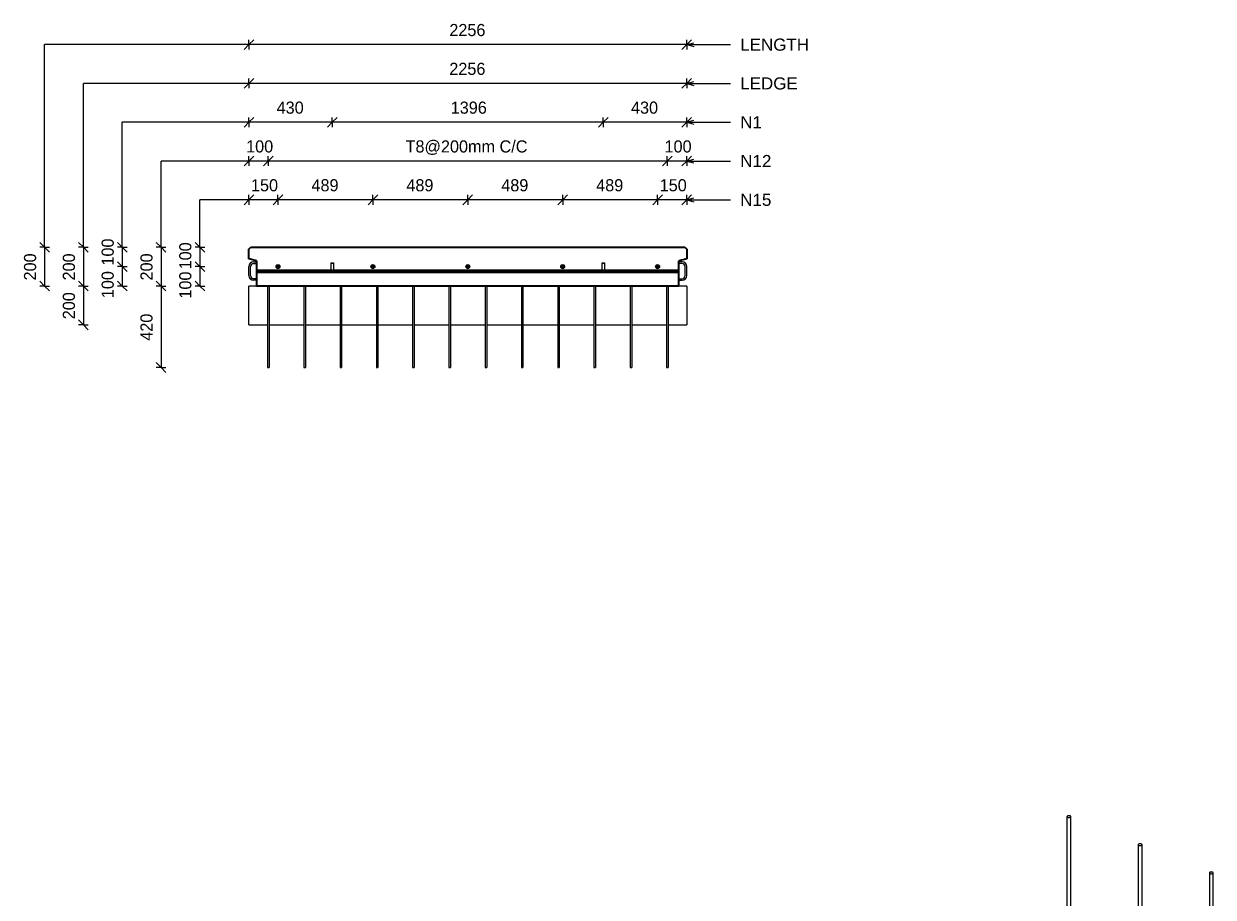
# Model space of a CAD drawing. Header units: millimetres. Extents: x 4870 to 25622, y 804 to 18539.
# Drawn here: x 9246 to 15374, y 9763 to 14265 of the extents above; entities that cross this region are included whole.
import ezdxf

# ---------------------------------------------------------------- set-up
doc = ezdxf.new("R2010")
doc.units = ezdxf.units.MM
doc.linetypes.add('Dash', pattern=[6.36, 3.18, -3.18])
for name, color, linetype, lineweight in [('A-ANNO-DIMS', 211, 'Continuous', 9), ('A-ANNO-DIMS-25', 211, 'Continuous', 9), ('A-DETL-THIN', 151, 'Continuous', 18), ('A-GENM', 13, 'Continuous', 18), ('A-WALL', 113, 'Continuous', 25), ('A-WALL-HDLN', 110, 'Dash', 25), ('G-ANNO-TEXT', 231, 'Continuous', 9), ('S-BEAM', 12, 'Continuous', 18), ('S-BEAM-HDLN', 1, 'Dash', 18), ('S-RBAR', 171, 'Continuous', 18)]:
    doc.layers.add(name, color=color, linetype=linetype, lineweight=lineweight)
doc.styles.add('Arial', font='arial.ttf', dxfattribs={"height": 62.5})
doc.styles.add('Nirmala UI Semilight', font='NirmalaS.ttf', dxfattribs={"height": 62.5})
doc.dimstyles.new('Arrow_Filled_-_2_5_NI_UI', dxfattribs={"dimscale": 304.8, "dimtxt": 65.460247, "dimasz": 0.164042, "dimexe": 0.082021, "dimexo": 0.0625, "dimgap": 0.082021, "dimtad": 1, "dimdec": 4, "dimzin": 0, "dimdsep": 46, "dimtxsty": 'Nirmala UI Semilight', "dimblk1": 'OBLIQUE', "dimblk2": 'OBLIQUE', "dimsah": 1, "dimcen": 0.09, "dimazin": 0, "dimtfac": 1, "dimtdec": 4, "dimtix": 1, "dimtmove": 0, "dimatfit": 3, "dimfxl": 0.082021, "dimfxlon": 1, "dimtvp": 1, "dimtolj": 1, "dimtzin": 0, "dimarcsym": 2})
doc.dimstyles.new('Arrow_Filled_-_2_5_NI_UI_2', dxfattribs={"dimscale": 304.8, "dimtxt": 65.460247, "dimasz": 0.164042, "dimexe": 0.082021, "dimexo": 0.0625, "dimgap": 0.082021, "dimtad": 1, "dimdec": 4, "dimzin": 0, "dimdsep": 46, "dimtxsty": 'Nirmala UI Semilight', "dimblk1": 'OBLIQUE', "dimblk2": 'OBLIQUE', "dimsah": 1, "dimcen": 0.09, "dimazin": 0, "dimtfac": 1, "dimtdec": 4, "dimtix": 1, "dimtmove": 2, "dimatfit": 3, "dimfxl": 0.082021, "dimfxlon": 1, "dimtvp": 1, "dimtolj": 1, "dimtzin": 0, "dimarcsym": 2})

# ---------------------------------------------------------------- blocks, each defined once
blk = doc.blocks.new('RR spread anchor face based - RR-SA-4_0-180-1726831-Elevation Top1')
at = {"layer": 'A-GENM'}
for p, q in [((7330.6, 13031.3), (7330.6, 13033.8)), ((7330.6, 13033.8), (7342.6, 13033.8)), ((7330.6, 12996.3), (7330.6, 13031.3)), ((7330.6, 13031.3), (7342.6, 13031.3)), ((7330.6, 12993.8), (7330.6, 12996.3)), ((7330.6, 12996.3), (7342.6, 12996.3)), ((7342.6, 12993.8), (7330.6, 12993.8)), ((7342.6, 13033.8), (7342.6, 13031.3)), ((7342.6, 13031.3), (7342.6, 12996.3)), ((7342.6, 12996.3), (7342.6, 12993.8))]:
    blk.add_line(p, q, dxfattribs=at)
blk = doc.blocks.new('M_Rectangular Corbel - M_Rectangular Corbel-2189266-Elevation Top1')
at = {"layer": 'S-BEAM'}
for p, q in [((5510.6, 12713.8), (5510.6, 12913.8)), ((5550.6, 12913.8), (5510.6, 12913.8)), ((7766.6, 12913.8), (7726.6, 12913.8)), ((7766.6, 12913.8), (7766.6, 12713.8)), ((5510.6, 12713.8), (5606.6, 12713.8)), ((5614.6, 12713.8), (5793.5, 12713.8)), ((5801.5, 12713.8), (5980.4, 12713.8)), ((5988.4, 12713.8), (6167.3, 12713.8)), ((6175.3, 12713.8), (6354.2, 12713.8)), ((6362.2, 12713.8), (6541.1, 12713.8)), ((6549.2, 12713.8), (6728, 12713.8)), ((6736.1, 12713.8), (6914.9, 12713.8)), ((6923, 12713.8), (7101.8, 12713.8)), ((7109.9, 12713.8), (7288.7, 12713.8)), ((7296.8, 12713.8), (7475.7, 12713.8)), ((7483.7, 12713.8), (7662.6, 12713.8)), ((7670.6, 12713.8), (7766.6, 12713.8))]:
    blk.add_line(p, q, dxfattribs=at)
at = {"layer": 'S-BEAM-HDLN'}
for p, q in [((5606.6, 12713.8), (5614.5, 12713.8)), ((5793.5, 12713.8), (5801.4, 12713.8)), ((5980.4, 12713.8), (5988.3, 12713.8)), ((6167.3, 12713.8), (6175.2, 12713.8)), ((6354.3, 12713.8), (6362.2, 12713.8)), ((6541.2, 12713.8), (6549.1, 12713.8)), ((6728.1, 12713.8), (6736, 12713.8)), ((6915, 12713.8), (6922.9, 12713.8)), ((7101.9, 12713.8), (7109.8, 12713.8)), ((7288.8, 12713.8), (7296.7, 12713.8)), ((7475.7, 12713.8), (7483.6, 12713.8)), ((7662.6, 12713.8), (7670.5, 12713.8))]:
    blk.add_line(p, q, dxfattribs=at)
blk = doc.blocks.new('Rebar Bar - Part 3145980499-431004-3D Ortho')
at = {"layer": 'S-RBAR'}
for p, q in [((12843.2, 10179.1), (12843.2, 9566.3)), ((12863.2, 9558.4), (12863.2, 10179.1))]:
    blk.add_line(p, q, dxfattribs=at)
for points in [[(12859.8, 10182.5, 0), (12857.6, 10183.1, 0), (12855.2, 10183.5, 0), (12852.6, 10183.6, 0), (12850, 10183.4, 0), (12847.6, 10182.9, 0), (12845.7, 10182.1, 0), (12844.2, 10181.1, 0), (12843.4, 10180, 0), (12843.2, 10178.8, 0), (12843.7, 10177.7, 0), (12844.8, 10176.6, 0), (12846.6, 10175.8, 0)], [(12846.6, 10175.8, 0), (12848.7, 10175.1, 0), (12851.2, 10174.7, 0), (12853.8, 10174.6, 0), (12856.4, 10174.9, 0), (12858.7, 10175.4, 0), (12860.7, 10176.2, 0), (12862.1, 10177.1, 0), (12863, 10178.2, 0), (12863.2, 10179.4, 0), (12862.7, 10180.6, 0), (12861.5, 10181.6, 0), (12859.8, 10182.5, 0)]]:
    blk.add_polyline3d(points, dxfattribs=at)
blk = doc.blocks.new('DIMBLOCK20-Elevation Top1')
at = {"layer": 'A-ANNO-DIMS-25'}
for p, q in [((10405.5, 14158), (10380.5, 14133)), ((10405.5, 14158), (10430.5, 14183)), ((10405.5, 14158), (10405.5, 14183)), ((12661.5, 14158), (10405.5, 14158)), ((10405.5, 14158), (10405.5, 14133)), ((12661.5, 14158), (12636.5, 14133)), ((12661.5, 14158), (12686.5, 14183)), ((12661.5, 14158), (12661.5, 14183)), ((12661.5, 14158), (12661.5, 14133))]:
    blk.add_line(p, q, dxfattribs=at)
at = {"layer": 'A-ANNO-DIMS-25', "color": 0, "insert": (11438.3, 14264.5), "char_height": 62.5, "width": 228.516, "attachment_point": 1, "line_spacing_factor": 1.142579, "style": 'Nirmala UI Semilight'}
blk.add_mtext('2256', dxfattribs=at)
blk = doc.blocks.new('_Oblique')
at = {"color": 0, "linetype": 'ByBlock', "lineweight": -2}
blk.add_line((-0.5, -0.5), (0.5, 0.5), dxfattribs=at)
blk = doc.blocks.new('DIMBLOCK21-Elevation Top1')
at = {"layer": 'A-ANNO-DIMS-25'}
for p, q in [((10405.5, 13958), (10430.5, 13983)), ((10405.5, 13958), (10405.5, 13983)), ((12661.5, 13958), (12686.5, 13983)), ((12661.5, 13958), (12661.5, 13983)), ((10405.5, 13958), (10380.5, 13933)), ((12661.5, 13958), (10405.5, 13958)), ((10405.5, 13958), (10405.5, 13933)), ((12661.5, 13958), (12636.5, 13933)), ((12661.5, 13958), (12661.5, 13933))]:
    blk.add_line(p, q, dxfattribs=at)
at = {"layer": 'A-ANNO-DIMS-25', "color": 0, "insert": (11438.3, 14064.5), "char_height": 62.5, "width": 228.516, "attachment_point": 1, "line_spacing_factor": 1.142579, "style": 'Nirmala UI Semilight'}
blk.add_mtext('2256', dxfattribs=at)
blk = doc.blocks.new('DIMBLOCK22-Elevation Top1')
at = {"layer": 'A-ANNO-DIMS-25'}
for p, q in [((12231.5, 13758), (12206.5, 13733)), ((12231.5, 13758), (12256.5, 13783)), ((12231.5, 13758), (12231.5, 13783)), ((12661.5, 13758), (12231.5, 13758)), ((12231.5, 13758), (12231.5, 13733)), ((12661.5, 13758), (12636.5, 13733)), ((12661.5, 13758), (12686.5, 13783)), ((12661.5, 13758), (12661.5, 13783)), ((12661.5, 13758), (12661.5, 13733))]:
    blk.add_line(p, q, dxfattribs=at)
at = {"layer": 'A-ANNO-DIMS-25', "color": 0, "insert": (12374.5, 13864.5), "char_height": 62.5, "width": 172.815, "attachment_point": 1, "line_spacing_factor": 1.142579, "style": 'Nirmala UI Semilight'}
blk.add_mtext('430', dxfattribs=at)
blk = doc.blocks.new('DIMBLOCK23-Elevation Top1')
at = {"layer": 'A-ANNO-DIMS-25'}
for p, q in [((10835.5, 13758), (10810.5, 13733)), ((10835.5, 13758), (10860.5, 13783)), ((10835.5, 13758), (10835.5, 13783)), ((12231.5, 13758), (10835.5, 13758)), ((10835.5, 13758), (10835.5, 13733)), ((12231.5, 13758), (12206.5, 13733)), ((12231.5, 13758), (12256.5, 13783)), ((12231.5, 13758), (12231.5, 13783)), ((12231.5, 13758), (12231.5, 13733))]:
    blk.add_line(p, q, dxfattribs=at)
at = {"layer": 'A-ANNO-DIMS-25', "color": 0, "insert": (11445.5, 13864.5), "char_height": 62.5, "width": 211.377, "attachment_point": 1, "line_spacing_factor": 1.142579, "style": 'Nirmala UI Semilight'}
blk.add_mtext('1396', dxfattribs=at)
blk = doc.blocks.new('DIMBLOCK24-Elevation Top1')
at = {"layer": 'A-ANNO-DIMS-25'}
for p, q in [((10405.5, 13758), (10380.5, 13733)), ((10405.5, 13758), (10430.5, 13783)), ((10405.5, 13758), (10405.5, 13783)), ((10835.5, 13758), (10405.5, 13758)), ((10405.5, 13758), (10405.5, 13733)), ((10835.5, 13758), (10810.5, 13733)), ((10835.5, 13758), (10860.5, 13783)), ((10835.5, 13758), (10835.5, 13783)), ((10835.5, 13758), (10835.5, 13733))]:
    blk.add_line(p, q, dxfattribs=at)
at = {"layer": 'A-ANNO-DIMS-25', "color": 0, "insert": (10548.5, 13864.5), "char_height": 62.5, "width": 172.815, "attachment_point": 1, "line_spacing_factor": 1.142579, "style": 'Nirmala UI Semilight'}
blk.add_mtext('430', dxfattribs=at)
blk = doc.blocks.new('DIMBLOCK25-Elevation Top1')
at = {"layer": 'A-ANNO-DIMS-25'}
for p, q in [((12511.5, 13358), (12536.5, 13383)), ((12511.5, 13358), (12511.5, 13383)), ((12661.5, 13358), (12686.5, 13383)), ((12661.5, 13358), (12661.5, 13383)), ((12511.5, 13358), (12486.5, 13333)), ((12661.5, 13358), (12511.5, 13358)), ((12511.5, 13358), (12511.5, 13333)), ((12661.5, 13358), (12636.5, 13333)), ((12661.5, 13358), (12661.5, 13333))]:
    blk.add_line(p, q, dxfattribs=at)
at = {"layer": 'A-ANNO-DIMS-25', "color": 0, "insert": (12522.3, 13464.5), "char_height": 62.5, "width": 154.248, "attachment_point": 1, "line_spacing_factor": 1.142579, "style": 'Nirmala UI Semilight'}
blk.add_mtext('150', dxfattribs=at)
blk = doc.blocks.new('DIMBLOCK26-Elevation Top1')
at = {"layer": 'A-ANNO-DIMS-25'}
for p, q in [((12022.5, 13358), (12047.5, 13383)), ((12022.5, 13358), (12022.5, 13383)), ((12511.5, 13358), (12536.5, 13383)), ((12511.5, 13358), (12511.5, 13383)), ((12022.5, 13358), (11997.5, 13333)), ((12511.5, 13358), (12022.5, 13358)), ((12022.5, 13358), (12022.5, 13333)), ((12511.5, 13358), (12486.5, 13333)), ((12511.5, 13358), (12511.5, 13333))]:
    blk.add_line(p, q, dxfattribs=at)
at = {"layer": 'A-ANNO-DIMS-25', "color": 0, "insert": (12195, 13464.5), "char_height": 62.5, "width": 172.815, "attachment_point": 1, "line_spacing_factor": 1.142579, "style": 'Nirmala UI Semilight'}
blk.add_mtext('489', dxfattribs=at)
blk = doc.blocks.new('DIMBLOCK27-Elevation Top1')
at = {"layer": 'A-ANNO-DIMS-25'}
for p, q in [((11533.5, 13358), (11558.5, 13383)), ((11533.5, 13358), (11533.5, 13383)), ((12022.5, 13358), (12047.5, 13383)), ((12022.5, 13358), (12022.5, 13383)), ((11533.5, 13358), (11508.5, 13333)), ((12022.5, 13358), (11533.5, 13358)), ((11533.5, 13358), (11533.5, 13333)), ((12022.5, 13358), (11997.5, 13333)), ((12022.5, 13358), (12022.5, 13333))]:
    blk.add_line(p, q, dxfattribs=at)
at = {"layer": 'A-ANNO-DIMS-25', "color": 0, "insert": (11706, 13464.5), "char_height": 62.5, "width": 172.815, "attachment_point": 1, "line_spacing_factor": 1.142579, "style": 'Nirmala UI Semilight'}
blk.add_mtext('489', dxfattribs=at)
blk = doc.blocks.new('DIMBLOCK28-Elevation Top1')
at = {"layer": 'A-ANNO-DIMS-25'}
for p, q in [((11044.5, 13358), (11069.5, 13383)), ((11044.5, 13358), (11044.5, 13383)), ((11533.5, 13358), (11558.5, 13383)), ((11533.5, 13358), (11533.5, 13383)), ((11044.5, 13358), (11019.5, 13333)), ((11533.5, 13358), (11044.5, 13358)), ((11044.5, 13358), (11044.5, 13333)), ((11533.5, 13358), (11508.5, 13333)), ((11533.5, 13358), (11533.5, 13333))]:
    blk.add_line(p, q, dxfattribs=at)
at = {"layer": 'A-ANNO-DIMS-25', "color": 0, "insert": (11217, 13464.5), "char_height": 62.5, "width": 172.815, "attachment_point": 1, "line_spacing_factor": 1.142579, "style": 'Nirmala UI Semilight'}
blk.add_mtext('489', dxfattribs=at)
blk = doc.blocks.new('DIMBLOCK29-Elevation Top1')
at = {"layer": 'A-ANNO-DIMS-25'}
for p, q in [((10555.5, 13358), (10580.5, 13383)), ((10555.5, 13358), (10555.5, 13383)), ((11044.5, 13358), (11069.5, 13383)), ((11044.5, 13358), (11044.5, 13383)), ((10555.5, 13358), (10530.5, 13333)), ((11044.5, 13358), (10555.5, 13358)), ((10555.5, 13358), (10555.5, 13333)), ((11044.5, 13358), (11019.5, 13333)), ((11044.5, 13358), (11044.5, 13333))]:
    blk.add_line(p, q, dxfattribs=at)
at = {"layer": 'A-ANNO-DIMS-25', "color": 0, "insert": (10728, 13464.5), "char_height": 62.5, "width": 172.815, "attachment_point": 1, "line_spacing_factor": 1.142579, "style": 'Nirmala UI Semilight'}
blk.add_mtext('489', dxfattribs=at)
blk = doc.blocks.new('DIMBLOCK30-Elevation Top1')
at = {"layer": 'A-ANNO-DIMS-25'}
for p, q in [((10405.5, 13358), (10430.5, 13383)), ((10405.5, 13358), (10405.5, 13383)), ((10555.5, 13358), (10580.5, 13383)), ((10555.5, 13358), (10555.5, 13383)), ((10405.5, 13358), (10380.5, 13333)), ((10555.5, 13358), (10405.5, 13358)), ((10405.5, 13358), (10405.5, 13333)), ((10555.5, 13358), (10530.5, 13333)), ((10555.5, 13358), (10555.5, 13333))]:
    blk.add_line(p, q, dxfattribs=at)
at = {"layer": 'A-ANNO-DIMS-25', "color": 0, "insert": (10416.3, 13464.5), "char_height": 62.5, "width": 154.248, "attachment_point": 1, "line_spacing_factor": 1.142579, "style": 'Nirmala UI Semilight'}
blk.add_mtext('150', dxfattribs=at)
blk = doc.blocks.new('DIMBLOCK31-Elevation Top1')
at = {"layer": 'A-ANNO-DIMS-25'}
for p, q in [((12561.5, 13558), (12536.5, 13533)), ((12561.5, 13558), (12586.5, 13583)), ((12561.5, 13558), (12561.5, 13583)), ((12661.5, 13558), (12561.5, 13558)), ((12561.5, 13558), (12561.5, 13533)), ((12661.5, 13558), (12636.5, 13533)), ((12661.5, 13558), (12686.5, 13583)), ((12661.5, 13558), (12661.5, 13583)), ((12661.5, 13558), (12661.5, 13533))]:
    blk.add_line(p, q, dxfattribs=at)
at = {"layer": 'A-ANNO-DIMS-25', "color": 0, "insert": (12547.3, 13664.5), "char_height": 62.5, "width": 154.248, "attachment_point": 1, "line_spacing_factor": 1.142579, "style": 'Nirmala UI Semilight'}
blk.add_mtext('100', dxfattribs=at)
blk = doc.blocks.new('DIMBLOCK32-Elevation Top1')
at = {"layer": 'A-ANNO-DIMS-25'}
for p, q in [((10505.5, 13558), (10480.5, 13533)), ((10505.5, 13558), (10530.5, 13583)), ((10505.5, 13558), (10505.5, 13583)), ((12561.5, 13558), (10505.5, 13558)), ((10505.5, 13558), (10505.5, 13533)), ((12561.5, 13558), (12536.5, 13533)), ((12561.5, 13558), (12586.5, 13583)), ((12561.5, 13558), (12561.5, 13583)), ((12561.5, 13558), (12561.5, 13533))]:
    blk.add_line(p, q, dxfattribs=at)
at = {"layer": 'A-ANNO-DIMS-25', "color": 0, "insert": (11212.8, 13664.5), "char_height": 62.5, "width": 769.812, "attachment_point": 1, "line_spacing_factor": 1.142579, "style": 'Nirmala UI Semilight'}
blk.add_mtext('T8@200mm C/C', dxfattribs=at)
blk = doc.blocks.new('DIMBLOCK33-Elevation Top1')
at = {"layer": 'A-ANNO-DIMS-25'}
for p, q in [((10405.5, 13558), (10380.5, 13533)), ((10405.5, 13558), (10430.5, 13583)), ((10405.5, 13558), (10405.5, 13583)), ((10505.5, 13558), (10405.5, 13558)), ((10405.5, 13558), (10405.5, 13533)), ((10505.5, 13558), (10480.5, 13533)), ((10505.5, 13558), (10530.5, 13583)), ((10505.5, 13558), (10505.5, 13583)), ((10505.5, 13558), (10505.5, 13533))]:
    blk.add_line(p, q, dxfattribs=at)
at = {"layer": 'A-ANNO-DIMS-25', "color": 0, "insert": (10391.3, 13664.5), "char_height": 62.5, "width": 154.248, "attachment_point": 1, "line_spacing_factor": 1.142579, "style": 'Nirmala UI Semilight'}
blk.add_mtext('100', dxfattribs=at)
blk = doc.blocks.new('DIMBLOCK34-Elevation Top1')
at = {"layer": 'A-ANNO-DIMS-25'}
for p, q in [((9353.1, 13113.8), (9328.1, 13138.8)), ((9353.1, 13113.8), (9328.1, 13113.8)), ((9353.1, 13113.8), (9353.1, 12913.8)), ((9353.1, 13113.8), (9378.1, 13088.8)), ((9353.1, 13113.8), (9378.1, 13113.8)), ((9353.1, 12913.8), (9328.1, 12938.8)), ((9353.1, 12913.8), (9328.1, 12913.8)), ((9353.1, 12913.8), (9378.1, 12888.8)), ((9353.1, 12913.8), (9378.1, 12913.8))]:
    blk.add_line(p, q, dxfattribs=at)
at = {"layer": 'A-ANNO-DIMS-25', "color": 0, "insert": (9246.6, 12942.4), "char_height": 62.5, "width": 171.387, "attachment_point": 1, "rotation": 90, "line_spacing_factor": 1.142579, "style": 'Nirmala UI Semilight'}
blk.add_mtext('200', dxfattribs=at)
blk = doc.blocks.new('DIMBLOCK35-Elevation Top1')
at = {"layer": 'A-ANNO-DIMS-25'}
for p, q in [((9553.1, 13113.8), (9528.1, 13138.8)), ((9553.1, 13113.8), (9528.1, 13113.8)), ((9553.1, 13113.8), (9553.1, 12913.8)), ((9553.1, 13113.8), (9578.1, 13088.8)), ((9553.1, 13113.8), (9578.1, 13113.8)), ((9553.1, 12913.8), (9528.1, 12938.8)), ((9553.1, 12913.8), (9528.1, 12913.8)), ((9553.1, 12913.8), (9578.1, 12888.8)), ((9553.1, 12913.8), (9578.1, 12913.8))]:
    blk.add_line(p, q, dxfattribs=at)
at = {"layer": 'A-ANNO-DIMS-25', "color": 0, "insert": (9446.6, 12942.4), "char_height": 62.5, "width": 171.387, "attachment_point": 1, "rotation": 90, "line_spacing_factor": 1.142579, "style": 'Nirmala UI Semilight'}
blk.add_mtext('200', dxfattribs=at)
blk = doc.blocks.new('DIMBLOCK36-Elevation Top1')
at = {"layer": 'A-ANNO-DIMS-25'}
for p, q in [((9553.1, 12913.8), (9528.1, 12938.8)), ((9553.1, 12913.8), (9528.1, 12913.8)), ((9553.1, 12913.8), (9553.1, 12713.8)), ((9553.1, 12913.8), (9578.1, 12888.8)), ((9553.1, 12913.8), (9578.1, 12913.8)), ((9553.1, 12713.8), (9528.1, 12738.8)), ((9553.1, 12713.8), (9528.1, 12713.8)), ((9553.1, 12713.8), (9578.1, 12688.8)), ((9553.1, 12713.8), (9578.1, 12713.8))]:
    blk.add_line(p, q, dxfattribs=at)
at = {"layer": 'A-ANNO-DIMS-25', "color": 0, "insert": (9446.6, 12742.4), "char_height": 62.5, "width": 171.387, "attachment_point": 1, "rotation": 90, "line_spacing_factor": 1.142579, "style": 'Nirmala UI Semilight'}
blk.add_mtext('200', dxfattribs=at)
blk = doc.blocks.new('DIMBLOCK37-Elevation Top1')
at = {"layer": 'A-ANNO-DIMS-25'}
for p, q in [((9753.1, 13113.8), (9728.1, 13138.8)), ((9753.1, 13113.8), (9728.1, 13113.8)), ((9753.1, 13113.8), (9753.1, 13013.8)), ((9753.1, 13113.8), (9778.1, 13088.8)), ((9753.1, 13113.8), (9778.1, 13113.8)), ((9753.1, 13013.8), (9728.1, 13038.8)), ((9753.1, 13013.8), (9728.1, 13013.8)), ((9753.1, 13013.8), (9778.1, 12988.8)), ((9753.1, 13013.8), (9778.1, 13013.8))]:
    blk.add_line(p, q, dxfattribs=at)
at = {"layer": 'A-ANNO-DIMS-25', "color": 0, "insert": (9646.6, 13019.1), "char_height": 62.5, "width": 154.248, "attachment_point": 1, "rotation": 90, "line_spacing_factor": 1.142579, "style": 'Nirmala UI Semilight'}
blk.add_mtext('100', dxfattribs=at)
blk = doc.blocks.new('DIMBLOCK38-Elevation Top1')
at = {"layer": 'A-ANNO-DIMS-25'}
for p, q in [((9753.1, 13013.8), (9728.1, 13038.8)), ((9753.1, 13013.8), (9728.1, 13013.8)), ((9753.1, 13013.8), (9753.1, 12913.8)), ((9753.1, 13013.8), (9778.1, 12988.8)), ((9753.1, 13013.8), (9778.1, 13013.8)), ((9753.1, 12913.8), (9728.1, 12938.8)), ((9753.1, 12913.8), (9728.1, 12913.8)), ((9753.1, 12913.8), (9778.1, 12888.8)), ((9753.1, 12913.8), (9778.1, 12913.8))]:
    blk.add_line(p, q, dxfattribs=at)
at = {"layer": 'A-ANNO-DIMS-25', "color": 0, "insert": (9646.6, 12851.1), "char_height": 62.5, "width": 154.248, "attachment_point": 1, "rotation": 90, "line_spacing_factor": 1.142579, "style": 'Nirmala UI Semilight'}
blk.add_mtext('100', dxfattribs=at)
blk = doc.blocks.new('DIMBLOCK39-Elevation Top1')
at = {"layer": 'A-ANNO-DIMS-25'}
for p, q in [((9953.1, 13113.8), (9928.1, 13138.8)), ((9953.1, 13113.8), (9928.1, 13113.8)), ((9953.1, 13113.8), (9953.1, 12913.8)), ((9953.1, 13113.8), (9978.1, 13088.8)), ((9953.1, 13113.8), (9978.1, 13113.8)), ((9953.1, 12913.8), (9928.1, 12938.8)), ((9953.1, 12913.8), (9928.1, 12913.8)), ((9953.1, 12913.8), (9978.1, 12888.8)), ((9953.1, 12913.8), (9978.1, 12913.8))]:
    blk.add_line(p, q, dxfattribs=at)
at = {"layer": 'A-ANNO-DIMS-25', "color": 0, "insert": (9846.6, 12942.4), "char_height": 62.5, "width": 171.387, "attachment_point": 1, "rotation": 90, "line_spacing_factor": 1.142579, "style": 'Nirmala UI Semilight'}
blk.add_mtext('200', dxfattribs=at)
blk = doc.blocks.new('DIMBLOCK40-Elevation Top1')
at = {"layer": 'A-ANNO-DIMS-25'}
for p, q in [((9953.1, 12913.8), (9928.1, 12938.8)), ((9953.1, 12913.8), (9928.1, 12913.8)), ((9953.1, 12913.8), (9953.1, 12493.8)), ((9953.1, 12913.8), (9978.1, 12888.8)), ((9953.1, 12913.8), (9978.1, 12913.8)), ((9953.1, 12493.8), (9928.1, 12518.8)), ((9953.1, 12493.8), (9928.1, 12493.8)), ((9953.1, 12493.8), (9978.1, 12468.8)), ((9953.1, 12493.8), (9978.1, 12493.8))]:
    blk.add_line(p, q, dxfattribs=at)
at = {"layer": 'A-ANNO-DIMS-25', "color": 0, "insert": (9846.6, 12631.8), "char_height": 62.5, "width": 172.815, "attachment_point": 1, "rotation": 90, "line_spacing_factor": 1.142579, "style": 'Nirmala UI Semilight'}
blk.add_mtext('420', dxfattribs=at)
blk = doc.blocks.new('DIMBLOCK41-Elevation Top1')
at = {"layer": 'A-ANNO-DIMS-25'}
for p, q in [((10153.1, 13113.8), (10128.1, 13138.8)), ((10153.1, 13113.8), (10128.1, 13113.8)), ((10153.1, 13113.8), (10153.1, 13013.8)), ((10153.1, 13113.8), (10178.1, 13088.8)), ((10153.1, 13113.8), (10178.1, 13113.8)), ((10153.1, 13013.8), (10128.1, 13038.8)), ((10153.1, 13013.8), (10128.1, 13013.8)), ((10153.1, 13013.8), (10178.1, 12988.8)), ((10153.1, 13013.8), (10178.1, 13013.8))]:
    blk.add_line(p, q, dxfattribs=at)
at = {"layer": 'A-ANNO-DIMS-25', "color": 0, "insert": (10046.6, 12999.5), "char_height": 62.5, "width": 154.248, "attachment_point": 1, "rotation": 90, "line_spacing_factor": 1.142579, "style": 'Nirmala UI Semilight'}
blk.add_mtext('100', dxfattribs=at)
blk = doc.blocks.new('DIMBLOCK42-Elevation Top1')
at = {"layer": 'A-ANNO-DIMS-25'}
for p, q in [((10153.1, 13013.8), (10128.1, 13038.8)), ((10153.1, 13013.8), (10128.1, 13013.8)), ((10153.1, 13013.8), (10153.1, 12913.8)), ((10153.1, 13013.8), (10178.1, 12988.8)), ((10153.1, 13013.8), (10178.1, 13013.8)), ((10153.1, 12913.8), (10128.1, 12938.8)), ((10153.1, 12913.8), (10128.1, 12913.8)), ((10153.1, 12913.8), (10178.1, 12888.8)), ((10153.1, 12913.8), (10178.1, 12913.8))]:
    blk.add_line(p, q, dxfattribs=at)
at = {"layer": 'A-ANNO-DIMS-25', "color": 0, "insert": (10046.6, 12848.9), "char_height": 62.5, "width": 154.248, "attachment_point": 1, "rotation": 90, "line_spacing_factor": 1.142579, "style": 'Nirmala UI Semilight'}
blk.add_mtext('100', dxfattribs=at)

msp = doc.modelspace()

# ---------------------------------------------------------------- hatches: boundary and pattern name
at = {"layer": 'S-RBAR'}
h = msp.add_hatch(color=256, dxfattribs=at)
edge = h.paths.add_edge_path()
edge.add_arc((10555.52857, 13013.80383), 10, 0, 360)
for points in [[(10555.52857, 13003.80383), (10562.59964, 13006.73276), (10565.52857, 13013.80383), (10562.59964, 13020.8749), (10555.52857, 13023.80383), (10548.4575, 13020.8749), (10545.52857, 13013.80383), (10548.4575, 13006.73276)], [(11044.52857, 13003.80383), (11051.59964, 13006.73276), (11054.52857, 13013.80383), (11051.59964, 13020.8749), (11044.52857, 13023.80383), (11037.4575, 13020.8749), (11034.52857, 13013.80383), (11037.4575, 13006.73276)], [(11533.52857, 13003.80383), (11540.59964, 13006.73276), (11543.52857, 13013.80383), (11540.59964, 13020.8749), (11533.52857, 13023.80383), (11526.4575, 13020.8749), (11523.52857, 13013.80383), (11526.4575, 13006.73276)], [(12022.52857, 13003.80383), (12029.59964, 13006.73276), (12032.52857, 13013.80383), (12029.59964, 13020.8749), (12022.52857, 13023.80383), (12015.4575, 13020.8749), (12012.52857, 13013.80383), (12015.4575, 13006.73276)], [(12511.52857, 13003.80383), (12518.59964, 13006.73276), (12521.52857, 13013.80383), (12518.59964, 13020.8749), (12511.52857, 13023.80383), (12504.4575, 13020.8749), (12501.52857, 13013.80383), (12504.4575, 13006.73276)]]:
    msp.add_hatch(color=256, dxfattribs=at).paths.add_polyline_path(points)
h = msp.add_hatch(color=256, dxfattribs=at)
edge = h.paths.add_edge_path()
edge.add_arc((11044.52857, 13013.80383), 10, 0, 360)
h = msp.add_hatch(color=256, dxfattribs=at)
edge = h.paths.add_edge_path()
edge.add_arc((11533.52857, 13013.80383), 10, 0, 360)
h = msp.add_hatch(color=256, dxfattribs=at)
edge = h.paths.add_edge_path()
edge.add_arc((12022.52857, 13013.80383), 10, 0, 360)
h = msp.add_hatch(color=256, dxfattribs=at)
edge = h.paths.add_edge_path()
edge.add_arc((12511.52857, 13013.80383), 10, 0, 360)

# ---------------------------------------------------------------- linework, layer by layer
at = {"layer": 'A-DETL-THIN'}
for p, q in [((9353.13564, 13113.80383), (9353.13564, 14157.95921)), ((10405.52857, 14157.95921), (9353.13564, 14157.95921)), ((9553.13564, 13113.80383), (9553.13564, 13957.95921)), ((10405.52857, 13957.95921), (9553.13564, 13957.95921)), ((9753.13564, 13113.80383), (9753.13564, 13757.95921)), ((10405.52857, 13757.95921), (9753.13564, 13757.95921)), ((9953.13564, 13113.80383), (9953.13564, 13557.95921)), ((10405.52857, 13557.95921), (9953.13564, 13557.95921)), ((10153.13564, 13113.80383), (10153.13564, 13357.95921)), ((10405.52857, 13357.95921), (10153.13564, 13357.95921)), ((10501.52857, 12493.80383), (10509.52857, 12493.80383))]:
    msp.add_line(p, q, dxfattribs=at)
at = {"layer": 'A-WALL'}
for p, q in [((10405.52857, 13103.80125), (10415.53115, 13113.80383)), ((10405.52857, 13053.80434), (10405.52857, 13103.80125)), ((10415.53115, 13113.80383), (12651.52599, 13113.80383)), ((12651.52599, 13113.80383), (12661.52857, 13103.80125)), ((12661.52857, 13103.80125), (12661.52857, 13053.80383)), ((10445.53061, 13043.80383), (10405.52857, 13053.80434)), ((10445.53061, 13043.80383), (10445.53061, 12913.80383)), ((10829.52857, 12993.9235), (10445.53061, 12993.9235)), ((12225.52857, 12993.9235), (10841.52857, 12993.9235)), ((12621.52857, 12993.9235), (12237.52857, 12993.9235)), ((12661.52857, 13053.80383), (12621.52857, 13043.80383)), ((12621.52857, 12913.80383), (12621.52857, 13043.80383)), ((12621.52857, 12983.9235), (10445.53061, 12983.9235)), ((12621.52857, 12913.80383), (10445.53061, 12913.80383))]:
    msp.add_line(p, q, dxfattribs=at)
at = {"layer": 'A-WALL-HDLN'}
for p, q in [((10841.47896, 12993.9235), (10829.57818, 12993.9235)), ((12237.47896, 12993.9235), (12225.57818, 12993.9235))]:
    msp.add_line(p, q, dxfattribs=at)
at = {"layer": 'G-ANNO-TEXT', "color": 10}
for p, q in [((12661.38448, 14157.98106), (12698.88448, 14168.02915)), ((12661.38448, 14157.98106), (12698.88448, 14147.93296)), ((12661.38448, 14157.98106), (12887.62744, 14157.98106)), ((12661.38448, 13957.98106), (12698.88448, 13968.02915)), ((12661.38448, 13957.98106), (12698.88448, 13947.93296)), ((12661.38448, 13957.98106), (12887.62744, 13957.98106)), ((12661.38448, 13757.98106), (12698.88448, 13768.02915)), ((12661.38448, 13757.98106), (12698.88448, 13747.93296)), ((12661.38448, 13757.98106), (12887.62744, 13757.98106)), ((12661.38448, 13557.98106), (12698.88448, 13568.02915)), ((12661.38448, 13557.98106), (12698.88448, 13547.93296)), ((12661.38448, 13557.98106), (12887.62744, 13557.98106)), ((12661.38448, 13357.98106), (12698.88448, 13368.02915)), ((12661.38448, 13357.98106), (12698.88448, 13347.93296)), ((12661.38448, 13357.98106), (12887.62744, 13357.98106))]:
    msp.add_line(p, q, dxfattribs=at)
at = {"layer": 'S-RBAR'}
for p, q in [((10405.52857, 12967.67529), (10405.52857, 13013.80383)), ((10413.52857, 12967.67529), (10413.52857, 13013.80383)), ((10429.52857, 13037.80383), (10445.53061, 13037.80383)), ((10429.52857, 13029.80383), (10445.53061, 13029.80383)), ((10548.4575, 13020.8749), (10545.52857, 13013.80383)), ((10545.52857, 13013.80383), (10548.4575, 13006.73276)), ((10555.52857, 13023.80383), (10548.4575, 13020.8749)), ((10548.4575, 13006.73276), (10555.52857, 13003.80383)), ((10562.59964, 13020.8749), (10555.52857, 13023.80383)), ((10555.52857, 13003.80383), (10562.59964, 13006.73276)), ((10565.52857, 13013.80383), (10562.59964, 13020.8749)), ((10562.59964, 13006.73276), (10565.52857, 13013.80383)), ((11037.4575, 13020.8749), (11034.52857, 13013.80383)), ((11034.52857, 13013.80383), (11037.4575, 13006.73276)), ((11044.52857, 13023.80383), (11037.4575, 13020.8749)), ((11037.4575, 13006.73276), (11044.52857, 13003.80383)), ((11051.59964, 13020.8749), (11044.52857, 13023.80383)), ((11044.52857, 13003.80383), (11051.59964, 13006.73276)), ((11054.52857, 13013.80383), (11051.59964, 13020.8749)), ((11051.59964, 13006.73276), (11054.52857, 13013.80383)), ((11526.4575, 13020.8749), (11523.52857, 13013.80383)), ((11523.52857, 13013.80383), (11526.4575, 13006.73276)), ((11533.52857, 13023.80383), (11526.4575, 13020.8749)), ((11526.4575, 13006.73276), (11533.52857, 13003.80383)), ((11540.59964, 13020.8749), (11533.52857, 13023.80383)), ((11533.52857, 13003.80383), (11540.59964, 13006.73276)), ((11543.52857, 13013.80383), (11540.59964, 13020.8749)), ((11540.59964, 13006.73276), (11543.52857, 13013.80383)), ((12015.4575, 13020.8749), (12012.52857, 13013.80383)), ((12012.52857, 13013.80383), (12015.4575, 13006.73276)), ((12022.52857, 13023.80383), (12015.4575, 13020.8749)), ((12015.4575, 13006.73276), (12022.52857, 13003.80383)), ((12029.59964, 13020.8749), (12022.52857, 13023.80383)), ((12022.52857, 13003.80383), (12029.59964, 13006.73276)), ((12032.52857, 13013.80383), (12029.59964, 13020.8749)), ((12029.59964, 13006.73276), (12032.52857, 13013.80383)), ((12504.4575, 13020.8749), (12501.52857, 13013.80383)), ((12501.52857, 13013.80383), (12504.4575, 13006.73276)), ((12511.52857, 13023.80383), (12504.4575, 13020.8749)), ((12504.4575, 13006.73276), (12511.52857, 13003.80383)), ((12518.59964, 13020.8749), (12511.52857, 13023.80383)), ((12511.52857, 13003.80383), (12518.59964, 13006.73276)), ((12521.52857, 13013.80383), (12518.59964, 13020.8749)), ((12518.59964, 13006.73276), (12521.52857, 13013.80383)), ((12637.52857, 13037.80383), (12621.52857, 13037.80383)), ((12637.52857, 13029.80383), (12621.52857, 13029.80383)), ((12653.52857, 12967.67529), (12653.52857, 13013.80383)), ((12661.52857, 12967.67529), (12661.52857, 13013.80383)), ((10445.53061, 12951.67529), (10429.52857, 12951.67529)), ((10445.53061, 12943.67529), (10429.52857, 12943.67529)), ((12621.52857, 12951.67529), (12637.52857, 12951.67529)), ((12621.52857, 12943.67529), (12637.52857, 12943.67529)), ((10501.52857, 12913.80383), (10501.52857, 12493.80383)), ((10509.52857, 12913.80383), (10509.52857, 12493.80383)), ((10688.43766, 12913.80383), (10688.43766, 12493.80383)), ((10696.43766, 12913.80383), (10696.43766, 12493.80383)), ((10875.34675, 12913.80383), (10875.34675, 12493.80383)), ((10883.34675, 12913.80383), (10883.34675, 12493.80383)), ((11062.25584, 12913.80383), (11062.25584, 12493.80383)), ((11070.25584, 12913.80383), (11070.25584, 12493.80383)), ((11249.16493, 12913.80383), (11249.16493, 12493.80383)), ((11257.16493, 12913.80383), (11257.16493, 12493.80383)), ((11436.07402, 12913.80383), (11436.07402, 12493.80383)), ((11444.07402, 12913.80383), (11444.07402, 12493.80383)), ((11622.98312, 12913.80383), (11622.98312, 12493.80383)), ((11630.98312, 12913.80383), (11630.98312, 12493.80383)), ((11809.89221, 12913.80383), (11809.89221, 12493.80383)), ((11817.89221, 12913.80383), (11817.89221, 12493.80383)), ((11996.8013, 12913.80383), (11996.8013, 12493.80383)), ((12004.8013, 12913.80383), (12004.8013, 12493.80383)), ((12183.71039, 12913.80383), (12183.71039, 12493.80383)), ((12191.71039, 12913.80383), (12191.71039, 12493.80383)), ((12370.61948, 12913.80383), (12370.61948, 12493.80383)), ((12378.61948, 12913.80383), (12378.61948, 12493.80383)), ((12557.52857, 12913.80383), (12557.52857, 12493.80383)), ((12565.52857, 12913.80383), (12565.52857, 12493.80383)), ((10501.52857, 12493.80383), (10509.52857, 12493.80383)), ((10688.43766, 12493.80383), (10696.43766, 12493.80383)), ((10875.34675, 12493.80383), (10883.34675, 12493.80383)), ((11062.25584, 12493.80383), (11070.25584, 12493.80383)), ((11249.16493, 12493.80383), (11257.16493, 12493.80383)), ((11436.07402, 12493.80383), (11444.07402, 12493.80383)), ((11622.98312, 12493.80383), (11630.98312, 12493.80383)), ((11809.89221, 12493.80383), (11817.89221, 12493.80383)), ((11996.8013, 12493.80383), (12004.8013, 12493.80383)), ((12183.71039, 12493.80383), (12191.71039, 12493.80383)), ((12370.61948, 12493.80383), (12378.61948, 12493.80383)), ((12557.52857, 12493.80383), (12565.52857, 12493.80383))]:
    msp.add_line(p, q, dxfattribs=at)
for centre in [(10555.52857, 13013.80383), (11044.52857, 13013.80383), (11533.52857, 13013.80383), (12022.52857, 13013.80383), (12511.52857, 13013.80383)]:
    msp.add_circle(centre, 10, dxfattribs=at)
for centre, radius, start, end in [((10429.52857, 13013.80383), 24, 90, 180), ((10429.52857, 13013.80383), 16, 90, 180), ((12637.52857, 13013.80383), 24, 0, 90), ((12637.52857, 13013.80383), 16, 0, 90), ((10429.52857, 12967.67529), 24, 180, 270), ((10429.52857, 12967.67529), 16, 180, 270), ((12637.52857, 12967.67529), 16, 270, 0), ((12637.52857, 12967.67529), 24, 270, 360)]:
    msp.add_arc(centre, radius, start, end, dxfattribs=at)

# ---------------------------------------------------------------- block references
at = {"layer": 'A-GENM'}
for p in [(3498.96112, 0), (4894.96112, 0)]:
    msp.add_blockref('RR spread anchor face based - RR-SA-4_0-180-1726831-Elevation Top1', p, dxfattribs=at)
at = {"layer": 'S-BEAM-HDLN'}
msp.add_blockref('M_Rectangular Corbel - M_Rectangular Corbel-2189266-Elevation Top1', (4894.96112, 0), dxfattribs=at)
at = {"layer": 'S-RBAR'}
for p in [(1777.74839, 0), (2144.50203, -145.02872), (2511.25567, -290.05744)]:
    msp.add_blockref('Rebar Bar - Part 3145980499-431004-3D Ortho', p, dxfattribs=at)

# ---------------------------------------------------------------- texts
at = {"layer": 'G-ANNO-TEXT', "color": 7, "char_height": 62.5, "attachment_point": 1, "style": 'Arial'}
for s, insert, width in [('LENGTH', (12937.62744, 14189.23106), 428.9028125), ('LEDGE', (12937.62744, 13989.23106), 356.7509375), ('N1', (12937.62744, 13789.23106), 134.2826563), ('N12', (12937.62744, 13589.23106), 192.405), ('N15', (12937.62744, 13389.23106), 192.405)]:
    msp.add_mtext(s, dxfattribs=dict(at, insert=insert, width=width))

# ---------------------------------------------------------------- dimensions: what is measured, and where the dimension line sits
at = {"layer": 'A-ANNO-DIMS'}
for base, p1, p2, override, picture, middle in [((10405.52857, 14157.95921), (12661.52857, 14132.95921), (10405.52857, 14132.95921), {"dimpost": '<>', "dimfxl": 2256}, 'DIMBLOCK20-Elevation Top1', (11533.52857, 14215.27703)), ((10405.53061, 13957.95921), (12661.52857, 13932.95921), (10405.53061, 13932.95921), {"dimpost": '<>', "dimfxl": 2255.997957}, 'DIMBLOCK21-Elevation Top1', (11533.52959, 14015.27703)), ((10405.52857, 13757.95921), (10835.52857, 13732.95921), (10405.52857, 13732.95921), {"dimpost": '<>', "dimfxl": 430}, 'DIMBLOCK24-Elevation Top1', (10620.52857, 13815.27703)), ((10835.52857, 13757.95921), (12231.52857, 13732.95921), (10835.52857, 13732.95921), {"dimpost": '<>', "dimfxl": 1396}, 'DIMBLOCK23-Elevation Top1', (11533.52857, 13815.45137)), ((12231.52857, 13757.95921), (12661.52857, 13732.95921), (12231.52857, 13732.95921), {"dimpost": '<>', "dimfxl": 430}, 'DIMBLOCK22-Elevation Top1', (12446.52857, 13815.27703)), ((10405.52857, 13557.95921), (10505.52857, 13532.95921), (10405.52857, 13532.95921), {"dimpost": '<>', "dimfxl": 100}, 'DIMBLOCK33-Elevation Top1', (10455.52857, 13615.42958)), ((12561.52857, 13557.95921), (12661.52857, 13532.95921), (12561.52857, 13532.95921), {"dimpost": '<>', "dimfxl": 100}, 'DIMBLOCK31-Elevation Top1', (12611.52857, 13615.42958)), ((10405.52857, 13357.95921), (10555.52857, 13332.95921), (10405.52857, 13332.95921), {"dimpost": '<>', "dimfxl": 150}, 'DIMBLOCK30-Elevation Top1', (10480.52857, 13415.42958)), ((10555.52857, 13357.95921), (11044.52857, 13332.95921), (10555.52857, 13332.95921), {"dimpost": '<>', "dimfxl": 489}, 'DIMBLOCK29-Elevation Top1', (10800.02857, 13415.27703)), ((11044.52857, 13357.95921), (11533.52857, 13332.95921), (11044.52857, 13332.95921), {"dimpost": '<>', "dimfxl": 489}, 'DIMBLOCK28-Elevation Top1', (11289.02857, 13415.27703)), ((11533.52857, 13357.95921), (12022.52857, 13332.95921), (11533.52857, 13332.95921), {"dimpost": '<>', "dimfxl": 489}, 'DIMBLOCK27-Elevation Top1', (11778.02857, 13415.27703)), ((12022.52857, 13357.95921), (12511.52857, 13332.95921), (12022.52857, 13332.95921), {"dimpost": '<>', "dimfxl": 489}, 'DIMBLOCK26-Elevation Top1', (12267.02857, 13415.27703)), ((12511.52857, 13357.95921), (12661.52857, 13332.95921), (12511.52857, 13332.95921), {"dimpost": '<>', "dimfxl": 150}, 'DIMBLOCK25-Elevation Top1', (12586.52857, 13415.42958))]:
    dim = msp.add_linear_dim(base=base, p1=p1, p2=p2, dimstyle='Arrow_Filled_-_2_5_NI_UI', override=override, dxfattribs=at)
    dim.commit()
    dim.dimension.update_dxf_attribs({"geometry": picture, "text_midpoint": middle})
dim = msp.add_linear_dim(base=(10505.52857, 13557.95921), p1=(12561.52857, 13532.95921), p2=(10505.52857, 13532.95921), text='T8@200mm C/C', dimstyle='Arrow_Filled_-_2_5_NI_UI', override={"dimpost": '<>', "dimfxl": 2056}, dxfattribs=at)
dim.commit()
dim.dimension.update_dxf_attribs({"geometry": 'DIMBLOCK32-Elevation Top1', "text_midpoint": (11533.52857, 13619.91877)})
for base, p1, p2, override, picture, middle in [((9353.13564, 12913.80383), (9378.13564, 13113.80383), (9378.13564, 12913.80383), {"dimpost": '<>', "dimfxl": 200}, 'DIMBLOCK34-Elevation Top1', (9295.83962, 13013.80383)), ((9553.13564, 12913.80383), (9578.13564, 13113.80383), (9578.13564, 12913.80383), {"dimpost": '<>', "dimfxl": 200}, 'DIMBLOCK35-Elevation Top1', (9495.83962, 13013.80383)), ((9953.13564, 12913.80383), (9978.13564, 13113.80383), (9978.13564, 12913.80383), {"dimpost": '<>', "dimfxl": 200}, 'DIMBLOCK39-Elevation Top1', (9895.83962, 13013.80383)), ((10153.13564, 13013.80383), (10178.13564, 13113.80383), (10178.13564, 13013.80383), {"dimpost": '<>', "dimfxl": 100}, 'DIMBLOCK41-Elevation Top1', (10095.66528, 13063.80383)), ((9553.13564, 12713.80383), (9578.13564, 12913.80383), (9578.13564, 12713.80383), {"dimpost": '<>', "dimfxl": 200}, 'DIMBLOCK36-Elevation Top1', (9495.83962, 12813.80383)), ((9953.13564, 12493.80383), (9978.13564, 12913.80383), (9978.13564, 12493.80383), {"dimpost": '<>', "dimfxl": 420}, 'DIMBLOCK40-Elevation Top1', (9895.83962, 12703.80383))]:
    dim = msp.add_linear_dim(base=base, p1=p1, p2=p2, angle=90, dimstyle='Arrow_Filled_-_2_5_NI_UI', override=override, dxfattribs=at)
    dim.commit()
    dim.dimension.update_dxf_attribs({"geometry": picture, "text_midpoint": middle})
for base, p1, p2, picture, middle in [((9753.13564, 13013.80383), (9778.13564, 13113.80383), (9778.13564, 13013.80383), 'DIMBLOCK37-Elevation Top1', (9688.25933, 13096.27137)), ((9753.13564, 12913.80383), (9778.13564, 13013.80383), (9778.13564, 12913.80383), 'DIMBLOCK38-Elevation Top1', (9688.25933, 12928.17552)), ((10153.13564, 12913.80383), (10178.13564, 13013.80383), (10178.13564, 12913.80383), 'DIMBLOCK42-Elevation Top1', (10088.25933, 12926.04217))]:
    dim = msp.add_linear_dim(base=base, p1=p1, p2=p2, angle=90, dimstyle='Arrow_Filled_-_2_5_NI_UI_2', override={"dimpost": '<>', "dimfxl": 100}, dxfattribs=at)
    dim.commit()
    dim.dimension.update_dxf_attribs({"geometry": picture, "text_midpoint": middle, "dimtype": 160, "text_rotation": 90})

doc.saveas('drawing.dxf')
